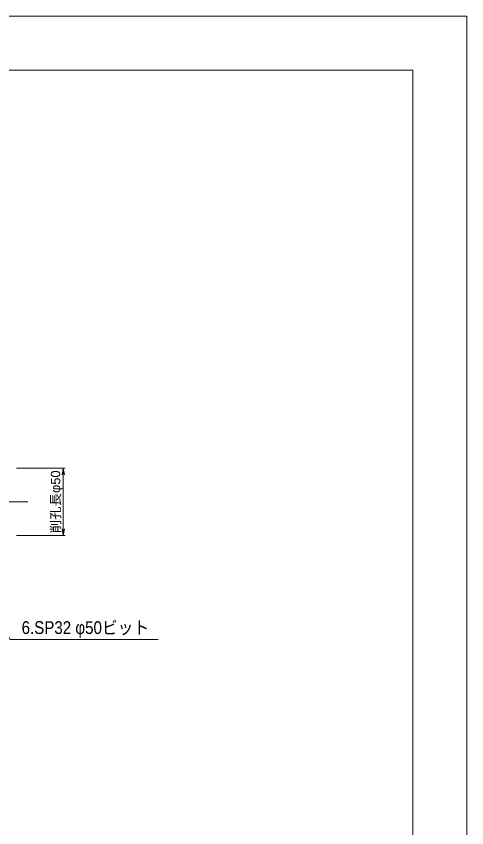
# Model space of a CAD drawing. Units: millimetres at full size, sheet at 1:2.5; details may follow other scales. Extents: x 1834 to 3514, y 1340 to 2542.
# Drawn here: x 3180 to 3514, y 1941 to 2542 of the extents above; entities that cross this region are included whole.
import ezdxf
from ezdxf.enums import TextEntityAlignment as Align

# ---------------------------------------------------------------- set-up
doc = ezdxf.new("R2010")
doc.units = ezdxf.units.MM
doc.header["$LTSCALE"] = 2.5
doc.linetypes.add('CHAIN', pattern=[18.5, 12, -1.5, 3.5, -1.5])
for name, color, linetype, lineweight in [('4中心線', 1, 'CHAIN', 13), ('6 寸法線', 4, 'Continuous', 13), ('7 枠・タイトル', 7, 'Continuous', 13)]:
    doc.layers.add(name, color=color, linetype=linetype, lineweight=lineweight)
doc.layers.add('9文字', color=7, linetype='Continuous')
doc.styles.add('ＭＳ Ｐゴシック', font='')
doc.styles.get('ＭＳ Ｐゴシック').set_extended_font_data('MS PGothic')

# ---------------------------------------------------------------- blocks, each defined once
blk = doc.blocks.new('open_arrow')
at = {"color": 0, "linetype": 'Continuous', "lineweight": -2}
blk.add_lwpolyline([(7.5, 1.25), (0, 0), (7.5, -1.25)], dxfattribs=at)

msp = doc.modelspace()

# ---------------------------------------------------------------- linework, layer by layer
at = {"layer": '4中心線'}
msp.add_line((2195.14, 2182.447), (3188.636, 2182.447), dxfattribs=at)
at = {"layer": '6 寸法線'}
for p, q in [((3180.169, 2207.447), (3216.318, 2207.447)), ((3214.818, 2157.447), (3214.818, 2207.447)), ((3180.169, 2157.447), (3216.318, 2157.447))]:
    msp.add_line(p, q, dxfattribs=at)
msp.add_lwpolyline([(3133.007, 2161.947), (3135.319, 2157.514), (3175.491, 2080.484), (3285.226, 2080.484)], dxfattribs=at)
at = {"layer": '7 枠・タイトル'}
for p, q in [((1833.816, 2542.277), (3513.816, 2542.277)), ((3513.816, 2542.277), (3513.816, 1354.277)), ((1873.816, 2502.277), (3473.816, 2502.277)), ((3473.816, 2502.277), (3473.816, 1394.277))]:
    msp.add_line(p, q, dxfattribs=at)

# ---------------------------------------------------------------- block references
at = {"layer": '6 寸法線', "xscale": 0.667, "yscale": 0.667}
for p, rotation in [((3214.818, 2207.447), 270), ((3214.818, 2157.447), 90)]:
    msp.add_blockref('open_arrow', p, dxfattribs=dict(at, rotation=rotation))

# ---------------------------------------------------------------- texts
at = {"layer": '6 寸法線', "style": 'ＭＳ Ｐゴシック', "width": 1.05}
msp.add_text('削孔長φ50', height=6.928, rotation=90, dxfattribs=at).set_placement((3209.085, 2182.447), align=Align.MIDDLE_CENTER)
at = {"layer": '9文字', "style": 'ＭＳ Ｐゴシック', "width": 0.9}
msp.add_text('6.SP32 φ50ビット', height=9.501, dxfattribs=at).set_placement((3231.189, 2089.246), align=Align.MIDDLE_CENTER)

doc.saveas('drawing.dxf')
